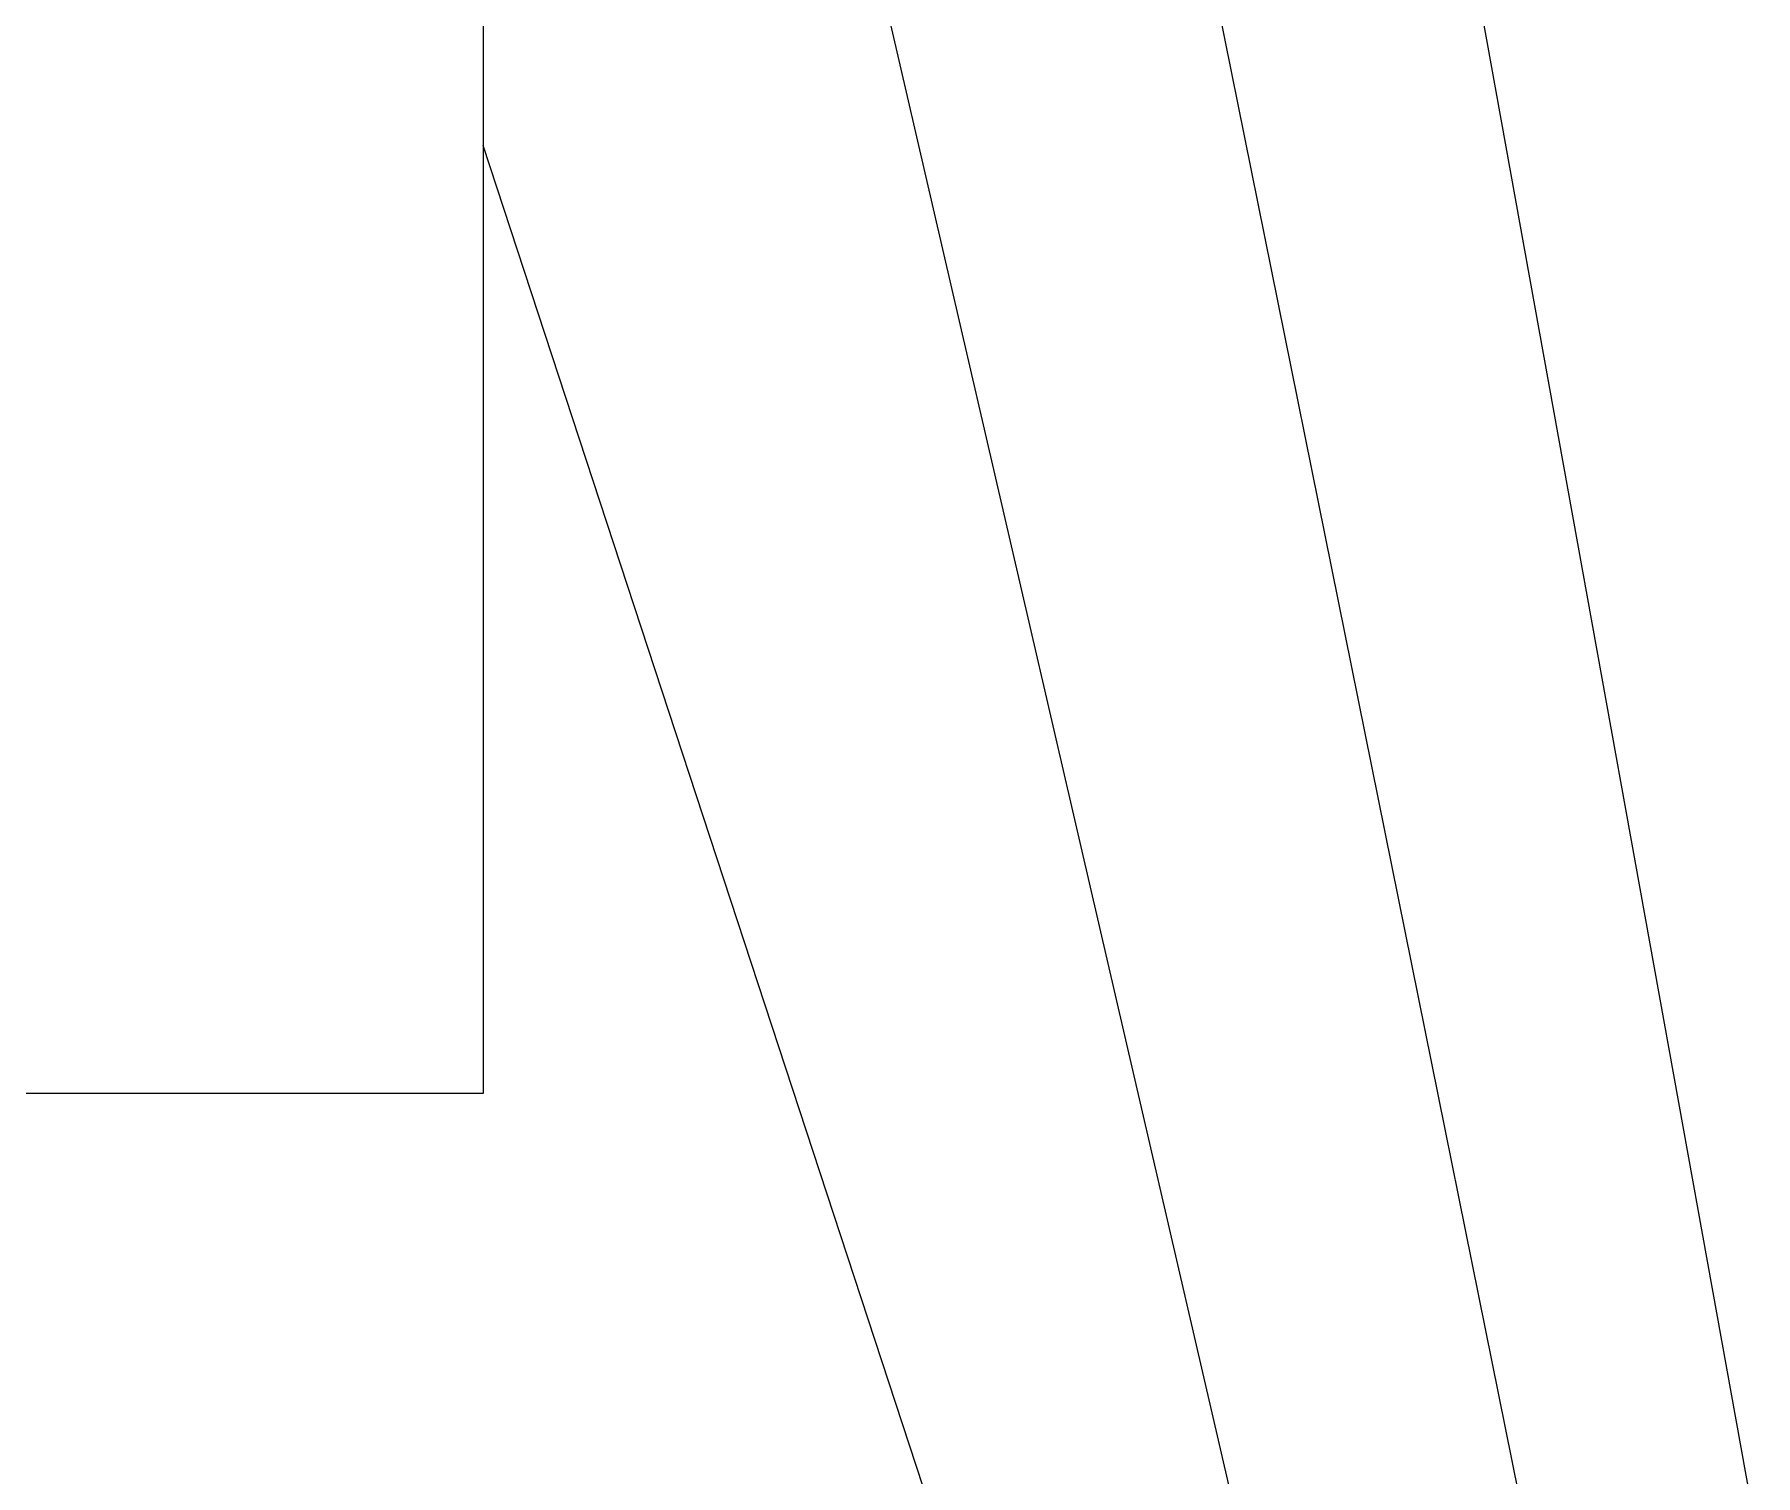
# Model space of a CAD drawing. Header units: inches. Extents: x -1128 to 651, y 96 to 845.
# Drawn here: x -1093.289 to -1089.678, y 722.46 to 725.482 of the extents above; entities that cross this region are included whole.
import ezdxf

# ---------------------------------------------------------------- set-up
doc = ezdxf.new("R2010")
doc.units = ezdxf.units.IN
doc.header["$MEASUREMENT"] = 0
doc.layers.add('Layer 1', color=7, linetype='Continuous')

msp = doc.modelspace()

# ---------------------------------------------------------------- linework, layer by layer
at = {"layer": 'Layer 1', "color": 0, "lineweight": 5}
for points in [[(-1089.6777, 722.3525), (-1092.3472, 737.1205)], [(-1090.1605, 722.3525), (-1092.3472, 733.1729)], [(-1108.1945, 727.2373), (-1092.3472, 727.2373), (-1092.3472, 723.2613), (-1108.1945, 723.2613), (-1108.1945, 727.2373)]]:
    msp.add_lwpolyline(points, dxfattribs=at)
at = {"layer": 'Layer 1', "color": 0, "lineweight": 0}
for points in [[(-1090.4728, 721.1029), (-1092.3472, 729.197)], [(-1090.5297, 719.7113), (-1092.3472, 725.2493)]]:
    msp.add_lwpolyline(points, dxfattribs=at)

doc.saveas('drawing.dxf')
